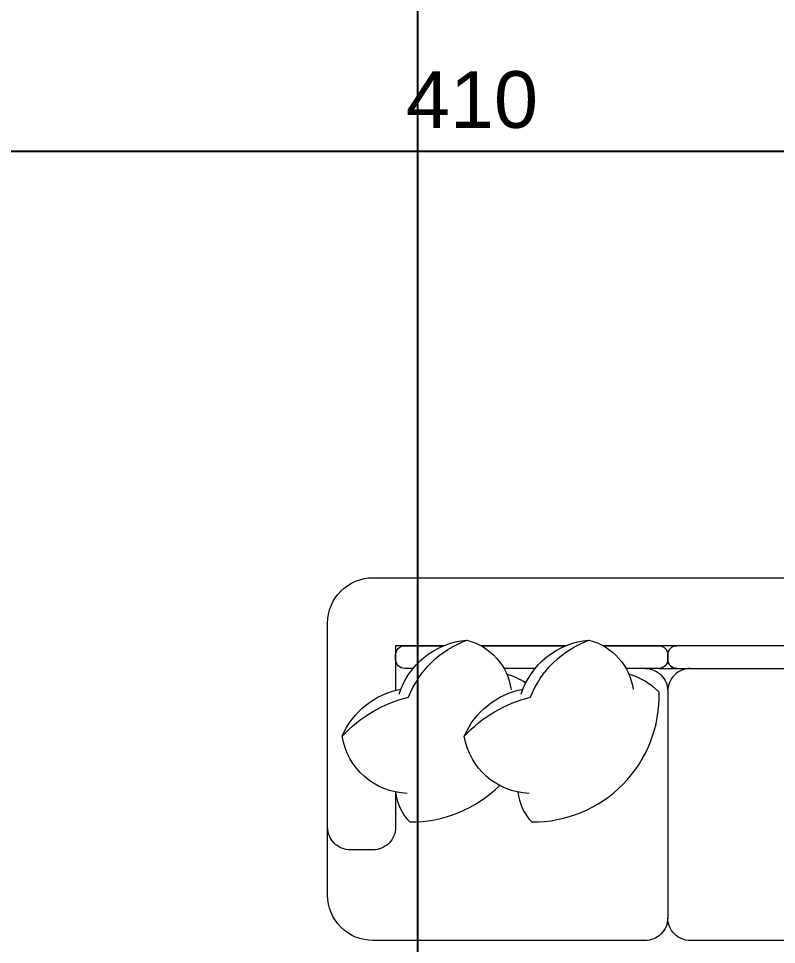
# Model space of a CAD drawing. Header units: centimetres. Extents: x 105417 to 110818, y -55119 to -48326.
# Drawn here: x 106339.4 to 106506.6, y -50956.5 to -50752.3 of the extents above; entities that cross this region are included whole.
import ezdxf

# ---------------------------------------------------------------- set-up
doc = ezdxf.new("R2010")
doc.units = ezdxf.units.CM
doc.header["$LTSCALE"] = 50
doc.header["$MEASUREMENT"] = 0
doc.layers.get('0').update_dxf_attribs({"color": 8})
doc.layers.add('COTE 50ème', color=1, linetype='Continuous')
doc.layers.add('mobilimi', color=8, linetype='Continuous', lineweight=9)
doc.styles.add('RS_TXT_50', font='arial.ttf', dxfattribs={"height": 12.5})
doc.dimstyles.new('RS_50CM_LINEAIRE', dxfattribs={"dimscale": 5, "dimtxt": 12.5, "dimasz": 1.5, "dimexe": 1, "dimexo": 2.5, "dimgap": 1, "dimtad": 1, "dimdec": 1, "dimrnd": 0.5, "dimdsep": 46, "dimtxsty": 'RS_TXT_50', "dimblk1": 'ARCHTICK', "dimblk2": 'ARCHTICK', "dimsah": 1, "dimcen": 2.5, "dimdle": 1, "dimclrt": 4, "dimadec": 0, "dimazin": 2, "dimtfac": 1, "dimtdec": 1, "dimtix": 1, "dimtmove": 2, "dimatfit": 3, "dimfxl": 1, "dimtolj": 1, "dimtzin": 0, "dimarcsym": 0})

# ---------------------------------------------------------------- blocks, each defined once
blk = doc.blocks.new('_ArchTick')
at = {"color": 0, "linetype": 'ByBlock', "const_width": 0.15}
blk.add_lwpolyline([(-0.5, -0.5), (0.5, 0.5)], dxfattribs=at)
blk = doc.blocks.new('*D1062')
at = {"layer": 'COTE 50ème', "color": 0, "lineweight": -2, "ltscale": 0.5, "transparency": 16777216}
for p, q in [((105995.75, -52042.36), (105995.75, -49967.36)), ((106966.85, -49972.36), (105990.75, -49972.36)), ((106196.86, -52037.36), (105990.75, -52037.36))]:
    blk.add_line(p, q, dxfattribs=at)
at = {"layer": 'Defpoints', "color": 0, "ltscale": 0.5, "transparency": 16777216}
for p in [(105995.75, -49972.36), (106979.35, -49972.36), (106209.36, -52037.36)]:
    blk.add_point(p, dxfattribs=at)
at = {"layer": 'COTE 50ème', "color": 0, "lineweight": -2, "ltscale": 0.5, "transparency": 16777216, "xscale": 7.5, "yscale": 7.5, "zscale": 7.5}
for p, rotation in [((105995.75, -49972.36), 90), ((105995.75, -52037.36), 270)]:
    blk.add_blockref('_ArchTick', p, dxfattribs=dict(at, rotation=rotation))
at = {"layer": 'COTE 50ème', "color": 4, "ltscale": 0.5, "transparency": 16777216, "insert": (105984.37, -51004.86), "char_height": 12.5, "attachment_point": 5, "rotation": 90, "style": 'RS_TXT_50'}
blk.add_mtext('\\A1;2065', dxfattribs=at)
blk = doc.blocks.new('*D1069')
at = {"layer": 'COTE 50ème', "color": 0, "lineweight": -2, "ltscale": 0.5, "transparency": 16777216}
for p, q in [((106427.5, -51282.36), (106427.5, -50692.36)), ((106351.97, -50697.36), (106432.5, -50697.36)), ((106421.94, -51277.36), (106432.5, -51277.36))]:
    blk.add_line(p, q, dxfattribs=at)
at = {"layer": 'Defpoints', "color": 0, "ltscale": 0.5, "transparency": 16777216}
for p in [(106339.47, -50697.36), (106427.5, -50697.36), (106409.44, -51277.36)]:
    blk.add_point(p, dxfattribs=at)
at = {"layer": 'COTE 50ème', "color": 0, "lineweight": -2, "ltscale": 0.5, "transparency": 16777216, "xscale": 7.5, "yscale": 7.5, "zscale": 7.5}
for p, rotation in [((106427.5, -50697.36), 90), ((106427.5, -51277.36), 270)]:
    blk.add_blockref('_ArchTick', p, dxfattribs=dict(at, rotation=rotation))
at = {"layer": 'COTE 50ème', "color": 4, "ltscale": 0.5, "transparency": 16777216, "insert": (106416.12, -50987.36), "char_height": 12.5, "attachment_point": 5, "rotation": 90, "style": 'RS_TXT_50'}
blk.add_mtext('\\A1;580', dxfattribs=at)
blk = doc.blocks.new('*D1303')
at = {"layer": 'COTE 50ème', "color": 0, "lineweight": -2, "ltscale": 0.5, "transparency": 16777216}
for p, q in [((106644.47, -50709.86), (106644.47, -50786.59)), ((106234.35, -50724.13), (106234.35, -50786.59)), ((106649.47, -50781.59), (106229.35, -50781.59))]:
    blk.add_line(p, q, dxfattribs=at)
at = {"layer": 'Defpoints', "color": 0, "ltscale": 0.5, "transparency": 16777216}
for p in [(106644.47, -50697.36), (106234.35, -50711.63), (106234.35, -50781.59)]:
    blk.add_point(p, dxfattribs=at)
at = {"layer": 'COTE 50ème', "color": 0, "lineweight": -2, "ltscale": 0.5, "transparency": 16777216, "xscale": 7.5, "yscale": 7.5, "zscale": 7.5, "rotation": 180}
blk.add_blockref('_ArchTick', (106234.35, -50781.59), dxfattribs=at)
at = {"layer": 'COTE 50ème', "color": 0, "lineweight": -2, "ltscale": 0.5, "transparency": 16777216, "xscale": 7.5, "yscale": 7.5, "zscale": 7.5}
blk.add_blockref('_ArchTick', (106644.47, -50781.59), dxfattribs=at)
at = {"layer": 'COTE 50ème', "color": 4, "ltscale": 0.5, "transparency": 16777216, "insert": (106439.41, -50770.21), "char_height": 12.5, "attachment_point": 5, "style": 'RS_TXT_50'}
blk.add_mtext('\\A1;410', dxfattribs=at)

msp = doc.modelspace()

# ---------------------------------------------------------------- linework, layer by layer
at = {"layer": 'mobilimi'}
for points in [[(106487.58, -50955.6, -0.414214), (106482.58, -50950.6, -0.414214), (106477.58, -50955.6), (106417.58, -50955.6, -0.414214), (106407.58, -50945.6), (106407.58, -50885.6, -0.414214), (106417.58, -50875.6), (106547.58, -50875.6, -0.414214), (106557.58, -50885.6), (106557.58, -50945.6, -0.414214), (106547.58, -50955.6), (106487.58, -50955.6, -0.414214), (106482.58, -50950.6, -0.414214), (106477.58, -50955.6)], [(106410.77, -50910.55, -0.14773), (106425.38, -50901.96, -0.213343), (106438.27, -50889.36, -0.178662)], [(106423.36, -50901.28, -0.306663), (106438.27, -50889.36, -0.30633), (106448.02, -50900.24, 0.872847)], [(106437.7, -50910.55, -0.14773), (106452.31, -50901.96, -0.213343), (106465.21, -50889.36, -0.178662)], [(106450.29, -50901.28, -0.306663), (106465.21, -50889.36, -0.30633), (106474.95, -50900.24, 0.872847)], [(106433.1, -50890.6), (106422.58, -50890.6), (106422.58, -50900.43, -0.414214)], [(106426.4, -50895.6), (106424.58, -50895.6, -0.414214), (106422.58, -50893.6), (106422.58, -50892.6, -0.414214), (106424.58, -50890.6)], [(106424.58, -50890.6), (106433.1, -50890.6, -0.414214)], [(106441.42, -50890.6), (106460.04, -50890.6, -0.414214)], [(106468.35, -50890.6), (106480.58, -50890.6, -0.414214), (106482.58, -50892.6), (106482.58, -50893.6, -0.414214), (106480.58, -50895.6), (106473.39, -50895.6, -0.414214)], [(106523.75, -50890.6), (106484.58, -50890.6, 0.414214), (106482.58, -50892.6), (106482.58, -50893.6, 0.414214), (106484.58, -50895.6), (106518.71, -50895.6, 0.414214)], [(106453.33, -50895.6), (106446.45, -50895.6, -0.414214)], [(106477.58, -50895.6, -0.414214), (106482.58, -50900.6)], [(106477.58, -50895.6, -0.414214), (106482.58, -50900.6), (106482.58, -50950.6, -0.414214)], [(106487.58, -50895.6, 0.414214), (106482.58, -50900.6)], [(106487.58, -50895.6, 0.414214), (106482.58, -50900.6), (106482.58, -50950.6, 0.414214)], [(106451.27, -50898.82, 0.071865), (106447.08, -50896.87, -7.115464)], [(106449.51, -50922.85, 0.165541), (106452.6, -50929.46, 0.425989), (106480.68, -50900.81, 0.121523), (106474.02, -50896.87, -7.115464)], [(106425.09, -50923.16, -0.356772), (106410.77, -50910.55, -0.249542), (106423.75, -50900.17, 9.61688)], [(106452.03, -50923.16, -0.356772), (106437.7, -50910.55, -0.249542), (106450.68, -50900.17, 9.61688)], [(106422.58, -50922.85), (106422.58, -50930.6, -0.414214), (106417.58, -50935.6), (106412.58, -50935.6, -0.414214), (106407.58, -50930.6)], [(106422.57, -50922.85, 0.165541), (106425.67, -50929.46, 0.200231), (106445.51, -50921.41, 0.121523)]]:
    msp.add_lwpolyline(points, format="xyb", dxfattribs=at)
for points in [[(106460.04, -50890.6), (106441.42, -50890.6)], [(106523.75, -50890.6), (106468.35, -50890.6)]]:
    msp.add_lwpolyline(points, dxfattribs=at)
msp.add_lwpolyline([(106484.58, -50890.6), (106480.58, -50890.6, -0.414214), (106482.58, -50892.6), (106482.58, -50893.6, -0.414214), (106480.58, -50895.6), (106484.58, -50895.6, -0.414214), (106482.58, -50893.6), (106482.58, -50892.6, -0.414214)], format="xyb", close=True, dxfattribs=at)

# ---------------------------------------------------------------- dimensions: what is measured, and where the dimension line sits
at = {"layer": 'COTE 50ème', "ltscale": 0.5}
for base, p1, p2, picture, middle in [((105995.75, -49972.36), (106209.36, -52037.36), (106979.35, -49972.36), '*D1062', (105984.37, -51004.86)), ((106427.5, -50697.36), (106409.44, -51277.36), (106339.47, -50697.36), '*D1069', (106416.12, -50987.36))]:
    dim = msp.add_linear_dim(base=base, p1=p1, p2=p2, angle=90, dimstyle='RS_50CM_LINEAIRE', dxfattribs=at)
    dim.commit()
    dim.dimension.update_dxf_attribs({"geometry": picture, "text_midpoint": middle})
dim = msp.add_linear_dim(base=(106234.35, -50781.59), p1=(106644.47, -50697.36), p2=(106234.35, -50711.63), dimstyle='RS_50CM_LINEAIRE', dxfattribs=at)
dim.commit()
dim.dimension.update_dxf_attribs({"geometry": '*D1303', "text_midpoint": (106439.41, -50770.21)})

doc.saveas('drawing.dxf')
